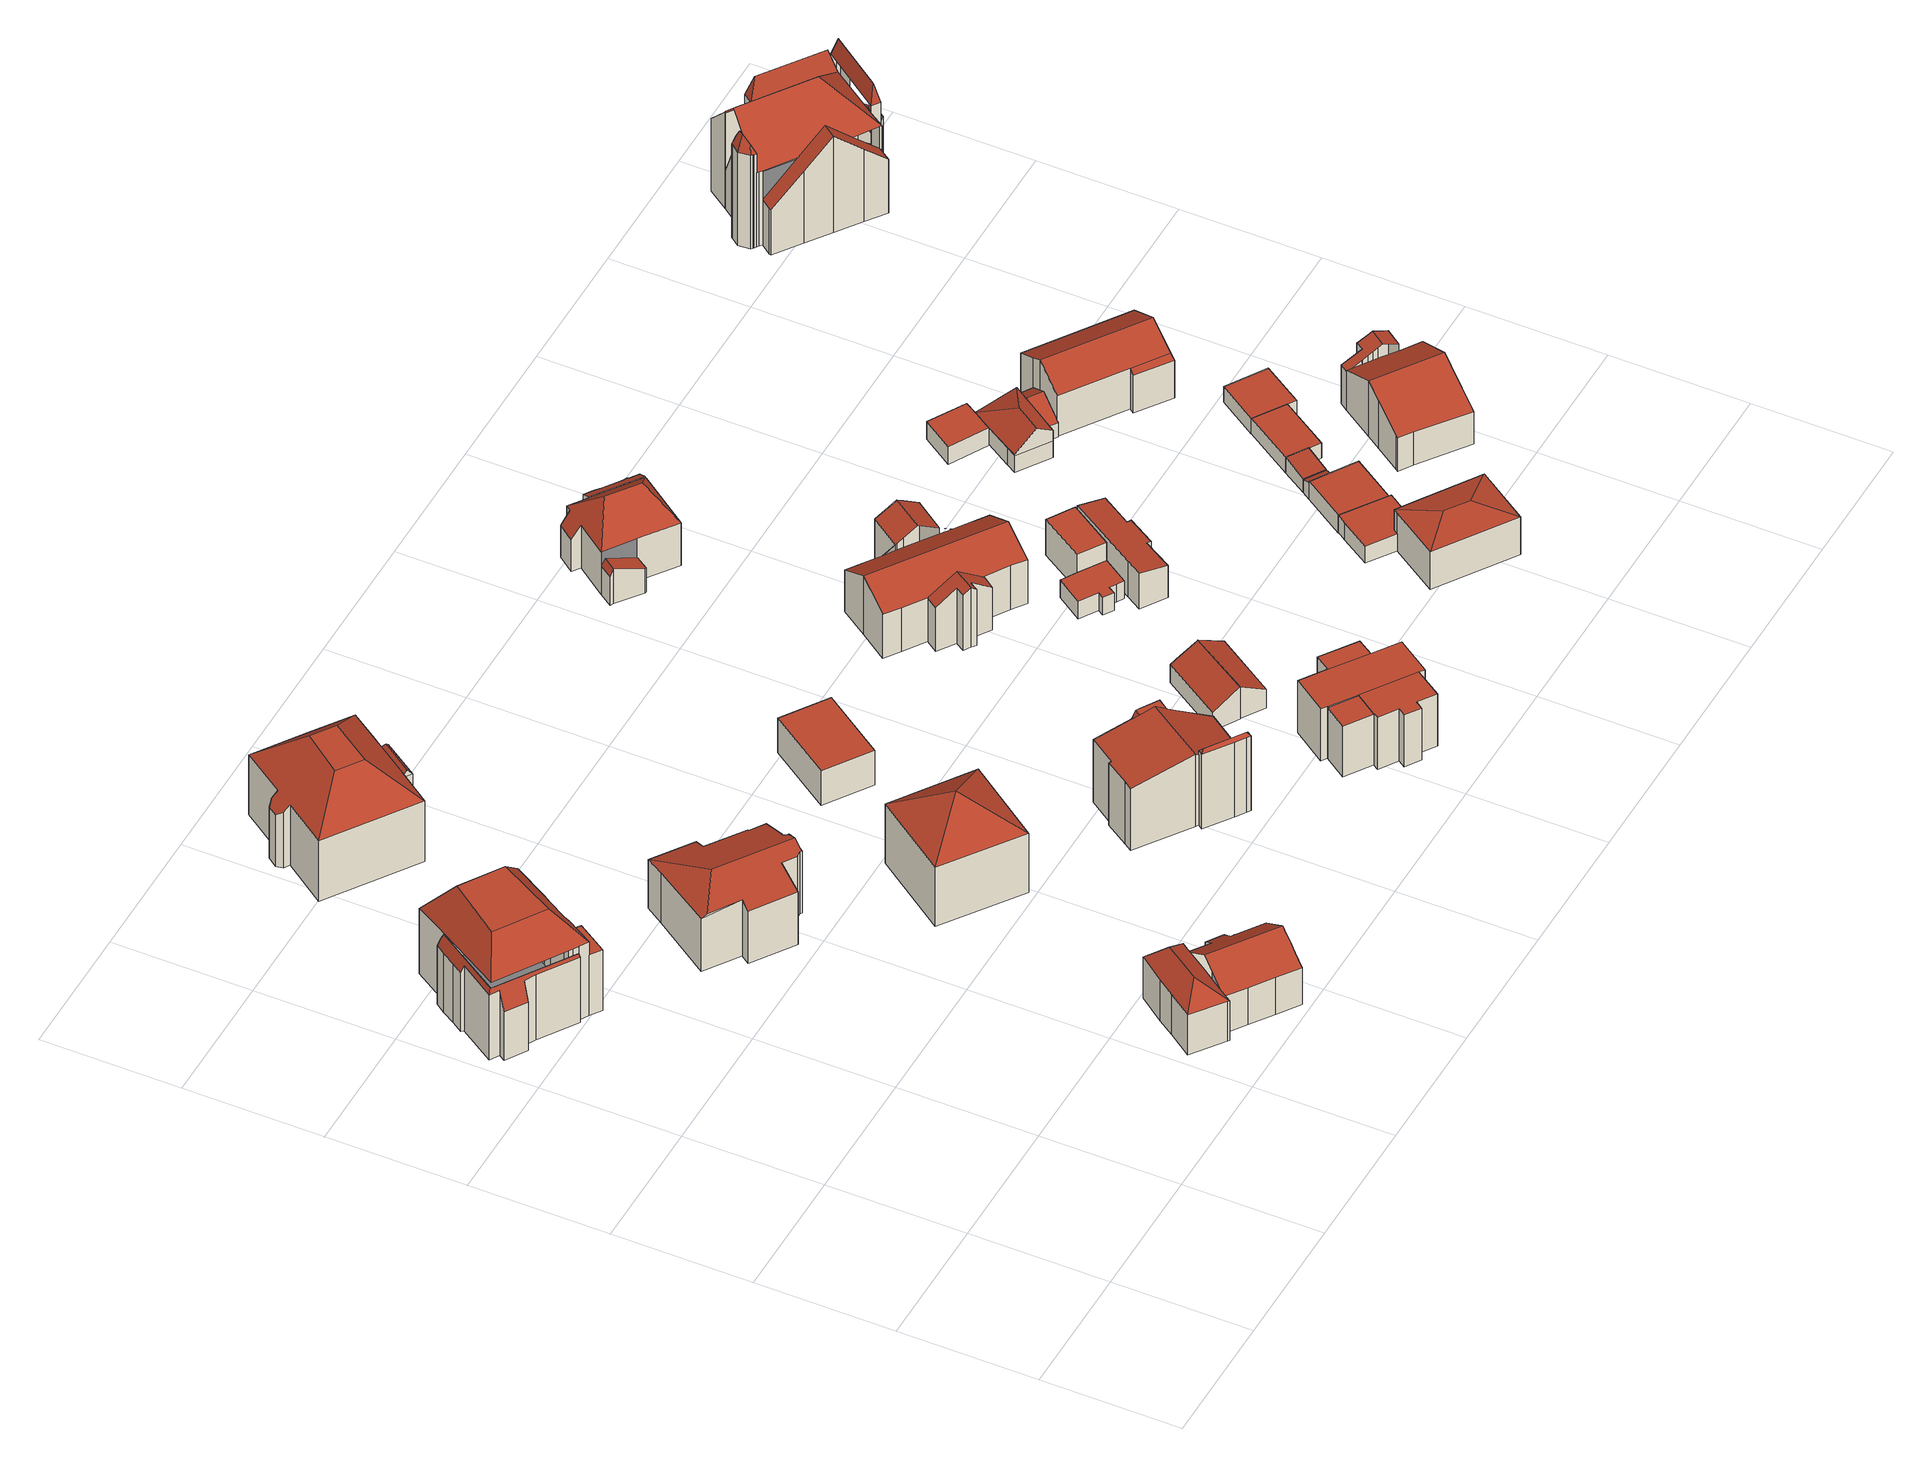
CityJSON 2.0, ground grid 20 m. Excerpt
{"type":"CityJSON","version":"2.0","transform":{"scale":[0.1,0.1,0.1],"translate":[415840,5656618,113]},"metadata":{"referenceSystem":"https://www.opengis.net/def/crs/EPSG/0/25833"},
"CityObjects":{
"building1":{"type":"Building","attributes":{"Gemeindeschluessel":14612000,"Geometrietyp2DReferenz":"3000","function":"31001_9998","roofType":"9999"},"children":["building1-1","building1-2","building1-3","building1-4"]},
"building1-1":{"type":"BuildingPart","attributes":{"Dachtyp_tdc":"tdcPolyFlatRoof","Dachneigung":0,"QualitaetDacherkennung":44,"Geometrietyp2DReferenz":"3000","measuredHeight":10.44,"roofType":"1000"},"parents":["building1"],"geometry":[{"type":"MultiSurface","lod":"2","boundaries":[[[0,1,2,3]],[[4,5,6,7]],[[5,8,9,6]],[[8,0,3,9]],[[8,5,4,1,0]],[[3,2,7,6,9]]],"semantics":{"surfaces":[{"type":"WallSurface"},{"type":"RoofSurface"},{"type":"GroundSurface"}],"values":[0,0,0,0,1,2]}}]},
"building1-2":{"type":"BuildingPart","attributes":{"Dachtyp_tdc":"tdcFreeFormRoof","Dachneigung":70.41,"QualitaetDacherkennung":13,"Geometrietyp2DReferenz":"3000","measuredHeight":11.98,"roofType":"5000"},"parents":["building1"],"geometry":[{"type":"MultiSurface","lod":"2","boundaries":[[[10,11,12,13]],[[11,14,15,12]],[[14,16,17,15]],[[16,18,19,17]],[[18,20,21,19]],[[20,22,23,21]],[[22,24,25,23]],[[24,26,27,25]],[[26,28,29,27]],[[28,30,31,29]],[[30,32,33,31]],[[32,34,35,33]],[[36,37,38,39]],[[37,10,13,38]],[[40,34,41,42,43]],[[34,32,41]],[[32,30,28,26,24,22,20,42,41]],[[20,18,16,14,11,10,37,44,43,42]],[[37,36,44]],[[36,40,43,44]],[[13,12,15,17,19,21,23,25,27,29,31,33,35,45,39,38]]],"semantics":{"surfaces":[{"type":"WallSurface"},{"type":"RoofSurface"},{"type":"GroundSurface"}],"values":[0,0,0,0,0,0,0,0,0,0,0,0,0,0,1,1,1,1,1,1,2]}}]},
"building1-3":{"type":"BuildingPart","attributes":{"Dachtyp_tdc":"tdcCutTentRoof","Dachneigung":51.6,"QualitaetDacherkennung":48,"Geometrietyp2DReferenz":"3000","measuredHeight":16.34,"roofType":"9999"},"parents":["building1"],"geometry":[{"type":"MultiSurface","lod":"2","boundaries":[[[46,47,48,47]],[[49,50,51,52,53]],[[50,54,55,51]],[[54,56,57,55]],[[56,58,7,57]],[[58,4,7]],[[59,60,36,39,2,1]],[[61,62,63,35,34]],[[62,64,65,66,63]],[[46,64,62,67,68]],[[59,58,56,54,50,49,46,68,69]],[[70,60,59,69,71]],[[62,61,70,71,67]],[[71,69,68,67]],[[66,72,48,52,51,55,57,7,2,39,45,35,63]]],"semantics":{"surfaces":[{"type":"WallSurface"},{"type":"RoofSurface"},{"type":"GroundSurface"}],"values":[0,0,0,0,0,0,0,0,0,1,1,1,1,1,2]}}]},
"building1-4":{"type":"BuildingPart","attributes":{"Dachtyp_tdc":"tdcGableRoof","Dachneigung":14.81,"QualitaetDacherkennung":25,"Geometrietyp2DReferenz":"3000","measuredHeight":7.54,"roofType":"3100"},"parents":["building1"],"geometry":[{"type":"MultiSurface","lod":"2","boundaries":[[[73,74,75,76]],[[74,77,78,75]],[[77,79,80,78]],[[79,81,82,80]],[[81,83,84,82]],[[83,85,86,84]],[[85,87,88,86]],[[87,89,90,88]],[[89,91,92,90]],[[91,53,52,92]],[[65,93,94,66]],[[93,73,76,94]],[[95,47,53,91,89,87,85]],[[85,83,81,79,77,74,73,93,65,95]],[[76,75,78,80,82,84,86,88,90,92,52,48,72,66,94]]],"semantics":{"surfaces":[{"type":"WallSurface"},{"type":"RoofSurface"},{"type":"GroundSurface"}],"values":[0,0,0,0,0,0,0,0,0,0,0,0,1,1,2]}}]},
"building2":{"type":"Building","attributes":{"Gemeindeschluessel":14612000,"Geometrietyp2DReferenz":"3000","function":"31001_9998","roofType":"9999"},"children":["building2-1","building2-2"]},
"building2-1":{"type":"BuildingPart","attributes":{"Dachtyp_tdc":"tdcGableRoof","Dachneigung":34.78,"QualitaetDacherkennung":66,"Geometrietyp2DReferenz":"3000","measuredHeight":9.43,"roofType":"3100"},"parents":["building2"],"geometry":[{"type":"MultiSurface","lod":"2","boundaries":[[[96,97,98,99]],[[97,100,101,98]],[[100,102,103,101]],[[102,104,105,103]],[[104,106,105]],[[107,108,109,110]],[[108,111,112,109]],[[111,113,114,112]],[[113,115,116,114]],[[115,117,118,116]],[[117,119,120,118]],[[119,121,122,120]],[[121,123,124,122]],[[123,125,126,124]],[[125,127,128,126]],[[127,129,130,128]],[[129,96,99,130]],[[125,123,121,119,117,115,113,111,108,107,131,132]],[[132,133,106,104,102,100,97,96,129,127,125]],[[99,98,101,103,105,134,110,109,112,114,116,118,120,122,124,126,128,130]]],"semantics":{"surfaces":[{"type":"WallSurface"},{"type":"RoofSurface"},{"type":"GroundSurface"}],"values":[0,0,0,0,0,0,0,0,0,0,0,0,0,0,0,0,0,1,1,2]}}]},
"building2-2":{"type":"BuildingPart","attributes":{"Dachtyp_tdc":"tdcHipRoof","Dachneigung":40.95,"QualitaetDacherkennung":57,"Geometrietyp2DReferenz":"3000","measuredHeight":9.69,"roofType":"3200"},"parents":["building2"],"geometry":[{"type":"MultiSurface","lod":"2","boundaries":[[[135,105,106]],[[135,136,137,105]],[[136,138,139,137]],[[138,140,141,139]],[[140,142,143,141]],[[142,144,145,143]],[[144,146,147,145]],[[146,148,149,147]],[[148,150,110,149]],[[150,107,110]],[[148,146,151]],[[140,138,136,152]],[[146,144,142,140,152,151]],[[136,135,133,153,131,150,148,151,152]],[[105,137,139,141,143,145,147,149,110,134]]],"semantics":{"surfaces":[{"type":"WallSurface"},{"type":"RoofSurface"},{"type":"GroundSurface"}],"values":[0,0,0,0,0,0,0,0,0,0,1,1,1,1,2]}}]},
"building3":{"type":"Building","attributes":{"Dachtyp_tdc":"tdcFreeFormRoof","Gemeindeschluessel":14612000,"Dachneigung":20.42,"QualitaetDacherkennung":32,"Geometrietyp2DReferenz":"3000","measuredHeight":11.31,"function":"31001_9998","roofType":"5000"},"geometry":[{"type":"Solid","lod":"2","boundaries":[[[[154,155,156,157]],[[155,158,159,156]],[[158,160,161,159]],[[160,162,163,161]],[[162,164,165,163]],[[164,166,167,165]],[[166,168,169,167]],[[168,170,171,169]],[[170,172,173,171]],[[172,174,175,173]],[[174,176,177,175]],[[176,178,179,177]],[[178,180,181,179]],[[180,182,183,181]],[[182,184,185,183]],[[184,186,187,185]],[[186,188,189,187]],[[188,190,191,189]],[[190,192,193,191]],[[192,194,195,193]],[[194,154,157,195]],[[196,162,160,158,197]],[[188,186,184,198,196,197,155,154,194,192,190]],[[182,180,178,176,174,172,170,168,166,164,162,196,198]],[[158,155,197]],[[184,182,198]],[[157,156,159,161,163,165,167,169,171,173,175,177,179,181,183,185,187,189,191,193,195]]]],"semantics":{"surfaces":[{"type":"WallSurface"},{"type":"RoofSurface"},{"type":"GroundSurface"}],"values":[[0,0,0,0,0,0,0,0,0,0,0,0,0,0,0,0,0,0,0,0,0,1,1,1,0,0,2]]}}]},
"building4":{"type":"Building","attributes":{"Gemeindeschluessel":14612000,"Geometrietyp2DReferenz":"3000","function":"31001_9998","roofType":"9999"},"children":["building4-1","building4-2"]},
"building4-1":{"type":"BuildingPart","attributes":{"Dachtyp_tdc":"tdcFreeFormRoof","Dachneigung":52.73,"QualitaetDacherkennung":18,"Geometrietyp2DReferenz":"3000","measuredHeight":10.4,"roofType":"5000"},"parents":["building4"],"geometry":[{"type":"MultiSurface","lod":"2","boundaries":[[[199,200,201,202]],[[200,203,204,201]],[[203,205,206,204]],[[207,205,203]],[[208,207,203,200]],[[208,200,199]],[[207,208,199,205]],[[202,201,204,206]]],"semantics":{"surfaces":[{"type":"WallSurface"},{"type":"RoofSurface"},{"type":"GroundSurface"}],"values":[0,0,0,0,1,1,1,2]}}]},
"building4-2":{"type":"BuildingPart","attributes":{"Dachtyp_tdc":"tdcCutTentRoof","Dachneigung":42.66,"QualitaetDacherkennung":51,"Geometrietyp2DReferenz":"3000","measuredHeight":15.41,"roofType":"9999"},"parents":["building4"],"geometry":[{"type":"MultiSurface","lod":"2","boundaries":[[[209,210,211,212]],[[210,213,214,211]],[[213,215,216,214]],[[215,217,218,216]],[[217,219,220,218]],[[219,221,222,220]],[[221,223,224,222]],[[223,225,202,224]],[[225,199,202]],[[226,206,205]],[[226,227,228,206]],[[227,229,230,228]],[[229,231,232,230]],[[231,233,234,232]],[[233,209,212,234]],[[221,219,217,235,236]],[[227,226,225,223,221,236,237]],[[229,227,237,238]],[[217,215,213,210,209,233,231,229,238,235]],[[238,237,236,235]],[[212,211,214,216,218,220,222,224,202,206,228,230,232,234]]],"semantics":{"surfaces":[{"type":"WallSurface"},{"type":"RoofSurface"},{"type":"GroundSurface"}],"values":[0,0,0,0,0,0,0,0,0,0,0,0,0,0,0,1,1,1,1,1,2]}}]},
"building5":{"type":"Building","attributes":{"Dachtyp_tdc":"tdcTentRoof","Gemeindeschluessel":14612000,"Dachneigung":34.3,"QualitaetDacherkennung":49,"Geometrietyp2DReferenz":"3000","measuredHeight":14.74,"function":"31001_9998","roofType":"3500"},"geometry":[{"type":"Solid","lod":"2","boundaries":[[[[239,240,241,242]],[[240,243,244,241]],[[243,245,246,244]],[[245,239,242,246]],[[240,239,247]],[[243,240,247]],[[245,243,247]],[[239,245,247]],[[242,241,244,246]]]],"semantics":{"surfaces":[{"type":"WallSurface"},{"type":"RoofSurface"},{"type":"GroundSurface"}],"values":[[0,0,0,0,1,1,1,1,2]]}}]},
"building6":{"type":"Building","attributes":{"Dachtyp_tdc":"tdcPolyFlatRoof","Gemeindeschluessel":14612000,"Dachneigung":0,"QualitaetDacherkennung":83,"Geometrietyp2DReferenz":"3000","measuredHeight":5.92,"function":"31001_9998","roofType":"1000"},"geometry":[{"type":"Solid","lod":"2","boundaries":[[[[248,249,250,251]],[[249,252,253,250]],[[252,254,255,253]],[[254,248,251,255]],[[254,252,249,248]],[[251,250,253,255]]]],"semantics":{"surfaces":[{"type":"WallSurface"},{"type":"RoofSurface"},{"type":"GroundSurface"}],"values":[[0,0,0,0,1,2]]}}]},
"building7":{"type":"Building","attributes":{"Gemeindeschluessel":14612000,"Geometrietyp2DReferenz":"3000","function":"31001_9998","roofType":"9999"},"children":["building7-1","building7-2","building7-3","building7-4"]},
"building7-1":{"type":"BuildingPart","attributes":{"Dachtyp_tdc":"tdcGableRoof","Dachneigung":33.41,"QualitaetDacherkennung":15,"Geometrietyp2DReferenz":"3000","measuredHeight":12.27,"roofType":"3100"},"parents":["building7"],"geometry":[{"type":"MultiSurface","lod":"2","boundaries":[[[256,257,258,259]],[[257,260,261,258]],[[260,262,263,264,261]],[[265,266,267]],[[265,268,269,266]],[[268,270,271,269]],[[270,272,273,271]],[[272,274,275,273]],[[276,277,278,279]],[[277,280,281,278]],[[280,282,283,281]],[[282,256,259,283]],[[277,276,274,272,270,268,265,284,285,286]],[[286,287,262,260,257,256,282,280,277]],[[259,258,261,264,288,289,266,269,271,273,275,279,278,281,283]]],"semantics":{"surfaces":[{"type":"WallSurface"},{"type":"RoofSurface"},{"type":"GroundSurface"}],"values":[0,0,0,0,0,0,0,0,0,0,0,0,1,1,2]}}]},
"building7-2":{"type":"BuildingPart","attributes":{"Dachtyp_tdc":"tdcCutGableRoof","Dachneigung":0.148,"QualitaetDacherkennung":47,"Geometrietyp2DReferenz":"3000","measuredHeight":11.22,"roofType":"9999"},"parents":["building7"],"geometry":[{"type":"MultiSurface","lod":"2","boundaries":[[[263,290,291,292,264]],[[293,294,295,296,297]],[[294,267,266,295]],[[263,298,299,300,290]],[[294,301,285,284,267]],[[302,300,299,303,304,285,301]],[[293,301,294]],[[290,300,302,301,293]],[[264,292,296,295,266,289,288]]],"semantics":{"surfaces":[{"type":"WallSurface"},{"type":"RoofSurface"},{"type":"GroundSurface"}],"values":[0,0,0,1,1,1,0,0,2]}}]},
"building7-3":{"type":"BuildingPart","attributes":{"Dachtyp_tdc":"tdcPolyFlatRoof","Dachneigung":0,"QualitaetDacherkennung":47,"Geometrietyp2DReferenz":"3000","measuredHeight":5.01,"roofType":"1000"},"parents":["building7"],"geometry":[{"type":"MultiSurface","lod":"2","boundaries":[[[291,305,306,292]],[[305,307,308,306]],[[307,297,296,308]],[[297,307,305,291]],[[292,306,308,296]]],"semantics":{"surfaces":[{"type":"WallSurface"},{"type":"RoofSurface"},{"type":"GroundSurface"}],"values":[0,0,0,1,2]}}]},
"building7-4":{"type":"BuildingPart","attributes":{"Dachtyp_tdc":"tdcFreeFormRoof","Dachneigung":45.8,"QualitaetDacherkennung":22,"Geometrietyp2DReferenz":"3000","measuredHeight":13.2,"roofType":"5000"},"parents":["building7"],"geometry":[{"type":"MultiSurface","lod":"2","boundaries":[[[309,310,311,312]],[[310,313,314,311]],[[313,315,276,279,314]],[[316,317,318,275,274]],[[317,309,312,318]],[[315,313,319]],[[313,310,309,317,320,319]],[[317,316,320]],[[316,315,319,320]],[[312,311,314,279,275,318]]],"semantics":{"surfaces":[{"type":"WallSurface"},{"type":"RoofSurface"},{"type":"GroundSurface"}],"values":[0,0,0,0,0,1,1,1,1,2]}}]},
"building8":{"type":"Building","attributes":{"Gemeindeschluessel":14612000,"Geometrietyp2DReferenz":"3000","function":"31001_9998","roofType":"9999"},"children":["building8-1","building8-2","building8-3","building8-4"]},
"building8-1":{"type":"BuildingPart","attributes":{"Dachtyp_tdc":"tdcPolyFlatRoof","Dachneigung":0,"QualitaetDacherkennung":59,"Geometrietyp2DReferenz":"3000","measuredHeight":8.87,"roofType":"1000"},"parents":["building8"],"geometry":[{"type":"MultiSurface","lod":"2","boundaries":[[[321,322,323,324]],[[322,325,326,323]],[[325,327,328,326]],[[327,329,330,328]],[[329,327,325,322,321]],[[324,323,326,328,330]]],"semantics":{"surfaces":[{"type":"WallSurface"},{"type":"RoofSurface"},{"type":"GroundSurface"}],"values":[0,0,0,0,1,2]}}]},
"building8-2":{"type":"BuildingPart","attributes":{"Dachtyp_tdc":"tdcPolyFlatRoof","Dachneigung":0,"QualitaetDacherkennung":66,"Geometrietyp2DReferenz":"3000","measuredHeight":8.75,"roofType":"1000"},"parents":["building8"],"geometry":[{"type":"MultiSurface","lod":"2","boundaries":[[[331,332,333,334]],[[332,335,336,333]],[[337,335,332,331]],[[334,333,336,338]]],"semantics":{"surfaces":[{"type":"WallSurface"},{"type":"RoofSurface"},{"type":"GroundSurface"}],"values":[0,0,1,2]}}]},
"building8-3":{"type":"BuildingPart","attributes":{"Dachtyp_tdc":"tdcPolyFlatRoof","Dachneigung":0,"QualitaetDacherkennung":73,"Geometrietyp2DReferenz":"3000","measuredHeight":8.93,"roofType":"1000"},"parents":["building8"],"geometry":[{"type":"MultiSurface","lod":"2","boundaries":[[[339,340,341,342]],[[340,343,344,341]],[[343,345,346,344]],[[345,347,348,346]],[[347,349,350,348]],[[349,351,352,350]],[[351,353,331,334,352]],[[351,349,347,345,343,340,339,354,353]],[[334,338,342,341,344,346,348,350,352]]],"semantics":{"surfaces":[{"type":"WallSurface"},{"type":"RoofSurface"},{"type":"GroundSurface"}],"values":[0,0,0,0,0,0,0,1,2]}}]},
"building8-4":{"type":"BuildingPart","attributes":{"Dachtyp_tdc":"tdcPolyFlatRoof","Dachneigung":0,"QualitaetDacherkennung":76,"Geometrietyp2DReferenz":"3000","measuredHeight":8.92,"roofType":"1000"},"parents":["building8"],"geometry":[{"type":"MultiSurface","lod":"2","boundaries":[[[355,356,357,336,335]],[[356,358,359,357]],[[358,360,361,359]],[[360,362,323,361]],[[362,363,321,324,323]],[[363,362,360,358,356,355,354,339,364,365,366]],[[330,367,368,342,338,336,357,359,361,323,324]],[[366,330,329]],[[366,365,367,330]],[[365,364,368,367]],[[364,339,342,368]]],"semantics":{"surfaces":[{"type":"WallSurface"},{"type":"RoofSurface"},{"type":"GroundSurface"}],"values":[0,0,0,0,0,1,2,0,0,0,0]}}]},
"building9":{"type":"Building","attributes":{"Dachtyp_tdc":"tdcPolyFlatRoof","Gemeindeschluessel":14612000,"Dachneigung":29.8,"QualitaetDacherkennung":79,"Geometrietyp2DReferenz":"3000","measuredHeight":5.52,"function":"31001_9998","roofType":"2100"},"geometry":[{"type":"Solid","lod":"2","boundaries":[[[[369,370,371,372]],[[370,373,374,371]],[[373,375,376,374]],[[375,377,378,376]],[[377,369,372,378]],[[377,375,373,370,369]],[[372,371,374,376,378]]]],"semantics":{"surfaces":[{"type":"WallSurface"},{"type":"RoofSurface"},{"type":"GroundSurface"}],"values":[[0,0,0,0,0,1,2]]}}]},
"building10":{"type":"Building","attributes":{"Dachtyp_tdc":"tdcPolyFlatRoof","Gemeindeschluessel":14612000,"Dachneigung":29.45,"QualitaetDacherkennung":82,"Geometrietyp2DReferenz":"3000","measuredHeight":5.44,"function":"31001_9998","roofType":"2100"},"geometry":[{"type":"Solid","lod":"2","boundaries":[[[[379,369,380,381]],[[369,382,383,380]],[[382,384,385,383]],[[384,379,381,385]],[[384,382,369,379]],[[381,380,383,385]]]],"semantics":{"surfaces":[{"type":"WallSurface"},{"type":"RoofSurface"},{"type":"GroundSurface"}],"values":[[0,0,0,0,1,2]]}}]},
"building11":{"type":"Building","attributes":{"Gemeindeschluessel":14612000,"Geometrietyp2DReferenz":"3000","function":"31001_9998","roofType":"9999"},"children":["building11-1","building11-2","building11-3"]},
"building11-1":{"type":"BuildingPart","attributes":{"Dachtyp_tdc":"tdcGableRoof","Dachneigung":29.43,"QualitaetDacherkennung":66,"Geometrietyp2DReferenz":"3000","measuredHeight":9.86,"roofType":"3100"},"parents":["building11"],"geometry":[{"type":"MultiSurface","lod":"2","boundaries":[[[386,387,388,389]],[[387,390,391,388]],[[390,392,393,391]],[[392,394,395,393]],[[394,396,397,395]],[[396,398,399,397]],[[392,390,387,386,400,401,386,402]],[[402,398,403,404,398,396,394,392]],[[399,405,399,406,389,407,389,388,391,393,395,397]]],"semantics":{"surfaces":[{"type":"WallSurface"},{"type":"RoofSurface"},{"type":"GroundSurface"}],"values":[0,0,0,0,0,0,1,1,2]}}]},
"building11-2":{"type":"BuildingPart","attributes":{"Dachtyp_tdc":"tdcGableRoof","Dachneigung":30.91,"QualitaetDacherkennung":47,"Geometrietyp2DReferenz":"3000","measuredHeight":10.01,"roofType":"3100"},"parents":["building11"],"geometry":[{"type":"MultiSurface","lod":"2","boundaries":[[[408,409,410]],[[411,412,413,414]],[[412,415,416,413]],[[415,417,418,416]],[[417,419,420,418]],[[419,421,400,407,420]],[[422,405,404]],[[422,423,424,405]],[[423,425,426,424]],[[425,427,428,426]],[[427,429,430,428]],[[429,408,410,430]],[[425,423,422,403,431,432,433,401,421,419,417]],[[417,415,412,411,434,435,408,429,427,425]],[[410,436,414,413,416,418,420,407,389,406,399,405,424,426,428,430]]],"semantics":{"surfaces":[{"type":"WallSurface"},{"type":"RoofSurface"},{"type":"GroundSurface"}],"values":[0,0,0,0,0,0,0,0,0,0,0,0,1,1,2]}}]},
"building11-3":{"type":"BuildingPart","attributes":{"Dachtyp_tdc":"tdcGableRoof","Dachneigung":31.73,"QualitaetDacherkennung":56,"Geometrietyp2DReferenz":"3000","measuredHeight":10.08,"roofType":"3100"},"parents":["building11"],"geometry":[{"type":"MultiSurface","lod":"2","boundaries":[[[437,438,439,440]],[[438,441,442,439]],[[441,443,444,442]],[[443,445,446,444]],[[445,447,448,446]],[[447,449,450,448]],[[449,411,414,450]],[[409,437,440,410]],[[451,411,449,447,445,443]],[[443,441,438,437,409,435,451]],[[440,439,442,444,446,448,450,414,436,410]]],"semantics":{"surfaces":[{"type":"WallSurface"},{"type":"RoofSurface"},{"type":"GroundSurface"}],"values":[0,0,0,0,0,0,0,0,1,1,2]}}]},
"building12":{"type":"Building","attributes":{"Gemeindeschluessel":14612000,"Geometrietyp2DReferenz":"3000","function":"31001_9998","roofType":"9999"},"children":["building12-1","building12-2","building12-3"]},
"building12-1":{"type":"BuildingPart","attributes":{"Dachtyp_tdc":"tdcHipRoof","Dachneigung":40.29,"QualitaetDacherkennung":76,"Geometrietyp2DReferenz":"3000","measuredHeight":11.46,"roofType":"3200"},"parents":["building12"],"geometry":[{"type":"MultiSurface","lod":"2","boundaries":[[[452,453,454,455]],[[453,456,457,454]],[[456,458,459,457]],[[458,460,461,459]],[[460,462,463,461]],[[460,458,456,453,452,464,465]],[[466,467,468,469]],[[464,470,466,469,465]],[[468,462,460,465,469]],[[471,472,473,474,475,476,455,454,457,459,461,463]],[[468,467,472,471]],[[467,466,473,472]],[[466,470,477,474,473]],[[464,476,478]],[[464,452,455,476]]],"semantics":{"surfaces":[{"type":"WallSurface"},{"type":"RoofSurface"},{"type":"GroundSurface"}],"values":[0,0,0,0,0,1,1,1,1,2,0,0,0,0,0]}}]},
"building12-2":{"type":"BuildingPart","attributes":{"Dachtyp_tdc":"tdcPolyFlatRoof","Dachneigung":25.32,"QualitaetDacherkennung":36,"Geometrietyp2DReferenz":"3000","measuredHeight":7.49,"roofType":"2100"},"parents":["building12"],"geometry":[{"type":"MultiSurface","lod":"2","boundaries":[[[479,480,481,463,462]],[[480,482,483,481]],[[482,484,485,483]],[[484,486,487,485]],[[486,488,489,487]],[[488,490,491,489]],[[490,492,493,491]],[[492,494,495,493]],[[494,496,497,495]],[[496,498,499,497]],[[498,500,468,471,499]],[[498,496,494,492,490,488,486,484,482,480,479,500]],[[471,463,481,483,485,487,489,491,493,495,497,499]]],"semantics":{"surfaces":[{"type":"WallSurface"},{"type":"RoofSurface"},{"type":"GroundSurface"}],"values":[0,0,0,0,0,0,0,0,0,0,0,1,2]}}]},
"building12-3":{"type":"BuildingPart","attributes":{"Dachtyp_tdc":"tdcGableRoof","Dachneigung":21.49,"QualitaetDacherkennung":13,"Geometrietyp2DReferenz":"3000","measuredHeight":5.89,"roofType":"3100"},"parents":["building12"],"geometry":[{"type":"MultiSurface","lod":"2","boundaries":[[[477,501,502,474]],[[501,503,504,502]],[[503,505,506,504]],[[505,507,508,506]],[[507,478,476,508]],[[505,503,501,477,509]],[[509,478,507,505]],[[475,474,502,504,506,508,476]]],"semantics":{"surfaces":[{"type":"WallSurface"},{"type":"RoofSurface"},{"type":"GroundSurface"}],"values":[0,0,0,0,0,1,1,2]}}]},
"building13":{"type":"Building","attributes":{"Dachtyp_tdc":"tdcPolyFlatRoof","Gemeindeschluessel":14612000,"Dachneigung":0,"QualitaetDacherkennung":0,"Geometrietyp2DReferenz":"3000","BezugspunktDach":"2000","measuredHeight":3,"function":"31001_9998"},"geometry":[{"type":"MultiSurface","lod":"2","boundaries":[[[510,511,512,513,514,515,516,517,518,519]],[[519,518,520,521]],[[518,517,522,520]],[[517,516,523,522]],[[516,515,524,523]],[[515,514,525,524]],[[514,513,526,525]],[[513,512,527,526]],[[512,511,528,527]],[[511,510,529,528]],[[510,519,521,529]],[[521,520,522,523,524,525,526,527,528,529]]],"semantics":{"surfaces":[{"type":"RoofSurface"},{"type":"WallSurface"},{"type":"GroundSurface"}],"values":[0,1,1,1,1,1,1,1,1,1,1,2]}}]},
"building14":{"type":"Building","attributes":{"Dachtyp_tdc":"tdcPolyFlatRoof","Gemeindeschluessel":14612000,"Dachneigung":0,"QualitaetDacherkennung":50,"Geometrietyp2DReferenz":"3000","measuredHeight":6.09,"function":"31001_9998","roofType":"1000"},"geometry":[{"type":"Solid","lod":"2","boundaries":[[[[530,531,532,524]],[[531,533,534,532]],[[533,535,525,534]],[[535,530,524,525]],[[535,533,531,530]],[[524,532,534,525]]]],"semantics":{"surfaces":[{"type":"WallSurface"},{"type":"RoofSurface"},{"type":"GroundSurface"}],"values":[[0,0,0,0,1,2]]}}]},
"building15":{"type":"Building","attributes":{"Dachtyp_tdc":"tdcPolyFlatRoof","Gemeindeschluessel":14612000,"Dachneigung":8.2,"QualitaetDacherkennung":50,"Geometrietyp2DReferenz":"3000","measuredHeight":6.05,"function":"31001_9998","roofType":"2100"},"geometry":[{"type":"Solid","lod":"2","boundaries":[[[[536,537,538,539]],[[537,540,541,538]],[[540,542,543,541]],[[542,544,545,543]],[[544,546,547,545]],[[546,548,549,547]],[[548,550,551,549]],[[550,552,553,551]],[[552,536,539,553]],[[552,550,548,546,544,542,540,537,536]],[[539,538,541,543,545,547,549,551,553]]]],"semantics":{"surfaces":[{"type":"WallSurface"},{"type":"RoofSurface"},{"type":"GroundSurface"}],"values":[[0,0,0,0,0,0,0,0,0,1,2]]}}]},
"building16":{"type":"Building","attributes":{"Dachtyp_tdc":"tdcHipRoof","Gemeindeschluessel":14612000,"Dachneigung":15.16,"QualitaetDacherkennung":82,"Geometrietyp2DReferenz":"3000","measuredHeight":7.65,"function":"31001_9998","roofType":"3200"},"geometry":[{"type":"Solid","lod":"2","boundaries":[[[[554,555,556,557]],[[555,558,559,556]],[[558,560,561,559]],[[560,562,563,561]],[[562,564,565,563]],[[564,554,557,565]],[[558,555,566]],[[564,562,560,567]],[[555,554,564,567,566]],[[560,558,566,567]],[[557,556,559,561,563,565]]]],"semantics":{"surfaces":[{"type":"WallSurface"},{"type":"RoofSurface"},{"type":"GroundSurface"}],"values":[[0,0,0,0,0,0,1,1,1,1,2]]}}]},
"building17":{"type":"Building","attributes":{"Dachtyp_tdc":"tdcPolyFlatRoof","Gemeindeschluessel":14612000,"Dachneigung":0,"QualitaetDacherkennung":74,"Geometrietyp2DReferenz":"3000","measuredHeight":2.89,"function":"31001_9998","roofType":"1000"},"geometry":[{"type":"Solid","lod":"2","boundaries":[[[[568,569,570,571]],[[569,572,573,570]],[[572,574,575,573]],[[574,576,577,575]],[[576,578,557,577]],[[578,579,565,557]],[[579,580,563,565]],[[580,568,571,563]],[[580,579,578,576,574,572,569,568]],[[571,570,573,575,577,557,565,563]]]],"semantics":{"surfaces":[{"type":"WallSurface"},{"type":"RoofSurface"},{"type":"GroundSurface"}],"values":[[0,0,0,0,0,0,0,0,1,2]]}}]},
"building18":{"type":"Building","attributes":{"Dachtyp_tdc":"tdcPolyFlatRoof","Gemeindeschluessel":14612000,"Dachneigung":0,"QualitaetDacherkennung":81,"Geometrietyp2DReferenz":"3000","measuredHeight":3.08,"function":"31001_9998","roofType":"1000"},"geometry":[{"type":"Solid","lod":"2","boundaries":[[[[572,581,582,583]],[[581,584,585,582]],[[584,586,587,585]],[[586,574,588,587]],[[574,572,583,588]],[[574,586,584,581,572]],[[583,582,585,587,588]]]],"semantics":{"surfaces":[{"type":"WallSurface"},{"type":"RoofSurface"},{"type":"GroundSurface"}],"values":[[0,0,0,0,0,1,2]]}}]},
"building19":{"type":"Building","attributes":{"Dachtyp_tdc":"tdcPolyFlatRoof","Gemeindeschluessel":14612000,"Dachneigung":19.79,"QualitaetDacherkennung":53,"Geometrietyp2DReferenz":"3000","measuredHeight":2.73,"function":"31001_9998","roofType":"2100"},"geometry":[{"type":"Solid","lod":"2","boundaries":[[[[589,590,591,582]],[[590,592,593,591]],[[592,594,585,593]],[[594,589,582,585]],[[594,592,590,589]],[[582,591,593,585]]]],"semantics":{"surfaces":[{"type":"WallSurface"},{"type":"RoofSurface"},{"type":"GroundSurface"}],"values":[[0,0,0,0,1,2]]}}]},
"building20":{"type":"Building","attributes":{"Dachtyp_tdc":"tdcPolyFlatRoof","Gemeindeschluessel":14612000,"Dachneigung":0,"QualitaetDacherkennung":66,"Geometrietyp2DReferenz":"3000","measuredHeight":2.94,"function":"31001_9998","roofType":"1000"},"geometry":[{"type":"Solid","lod":"2","boundaries":[[[[595,596,597,598]],[[596,599,600,597]],[[599,601,602,600]],[[601,603,604,602]],[[601,599,596,595,603]],[[604,598,597,600,602]],[[603,595,598,604]]]],"semantics":{"surfaces":[{"type":"WallSurface"},{"type":"RoofSurface"},{"type":"GroundSurface"}],"values":[[0,0,0,0,1,2,0]]}}]},
"building21":{"type":"Building","attributes":{"Dachtyp_tdc":"tdcPolyFlatRoof","Gemeindeschluessel":14612000,"Dachneigung":3.84,"QualitaetDacherkennung":68,"Geometrietyp2DReferenz":"3000","measuredHeight":2.67,"function":"31001_9998","roofType":"2100"},"geometry":[{"type":"Solid","lod":"2","boundaries":[[[[605,606,607,591]],[[606,608,609,607]],[[608,610,593,609]],[[610,605,591,593]],[[610,608,606,605]],[[591,607,609,593]]]],"semantics":{"surfaces":[{"type":"WallSurface"},{"type":"RoofSurface"},{"type":"GroundSurface"}],"values":[[0,0,0,0,1,2]]}}]},
"building22":{"type":"Building","attributes":{"Dachtyp_tdc":"tdcHipAndGableRoof","Gemeindeschluessel":14612000,"Dachneigung":43.93,"QualitaetDacherkennung":10,"Geometrietyp2DReferenz":"3000","measuredHeight":6.15,"function":"31001_9998","roofType":"5000"},"geometry":[{"type":"Solid","lod":"2","boundaries":[[[[611,601,612,613]],[[601,599,614,612]],[[599,615,616,614]],[[615,617,618,616]],[[617,619,620,618]],[[619,621,622,620]],[[621,623,624,622]],[[623,611,613,624]],[[625,599,626]],[[627,628,629,630,626,599]],[[630,631,632,633,625,626]],[[619,632,631,621]],[[617,633,632,619]],[[621,631,630,629,623]],[[623,629,628,611]],[[611,628,627,601]],[[601,627,599]],[[599,625,615]],[[615,625,633,617]],[[613,612,614,616,618,620,622,624]]]],"semantics":{"surfaces":[{"type":"WallSurface"},{"type":"RoofSurface"},{"type":"GroundSurface"}],"values":[[0,0,0,0,0,0,0,0,1,1,1,0,0,0,0,0,0,0,0,2]]}}]},
"building23":{"type":"Building","attributes":{"Dachtyp_tdc":"tdcFreeFormRoof","Gemeindeschluessel":14612000,"Dachneigung":30.13,"QualitaetDacherkennung":57,"Geometrietyp2DReferenz":"3000","measuredHeight":4.65,"function":"31001_9998","roofType":"5000"},"geometry":[{"type":"Solid","lod":"2","boundaries":[[[[634,635,636]],[[618,616,637,638,639]],[[640,641,638,637]],[[641,642,639,638]],[[642,635,618,639]],[[643,640,634,636]],[[641,643,636,635,642]],[[641,640,643]],[[635,634,616,618]],[[634,640,637,616]]]],"semantics":{"surfaces":[{"type":"WallSurface"},{"type":"GroundSurface"},{"type":"RoofSurface"}],"values":[[0,1,0,0,0,2,2,0,0,0]]}}]},
"building24":{"type":"Building","attributes":{"Dachtyp_tdc":"tdcPolyFlatRoof","Gemeindeschluessel":14612000,"Dachneigung":0,"QualitaetDacherkennung":81,"Geometrietyp2DReferenz":"3000","measuredHeight":2.59,"function":"31001_9998","roofType":"1000"},"geometry":[{"type":"Solid","lod":"2","boundaries":[[[[644,645,607,609]],[[645,646,647,607]],[[646,648,649,647]],[[648,650,651,649]],[[650,644,609,651]],[[650,648,646,645,644]],[[609,607,647,649,651]]]],"semantics":{"surfaces":[{"type":"WallSurface"},{"type":"RoofSurface"},{"type":"GroundSurface"}],"values":[[0,0,0,0,0,1,2]]}}]},
"building25":{"type":"Building","attributes":{"Gemeindeschluessel":14612000,"Geometrietyp2DReferenz":"3000","function":"31001_9998","roofType":"9999"},"children":["building25-1","building25-2"]},
"building25-1":{"type":"BuildingPart","attributes":{"Dachtyp_tdc":"tdcGableRoof","Dachneigung":29.52,"QualitaetDacherkennung":81,"Geometrietyp2DReferenz":"3000","measuredHeight":9.41,"roofType":"3100"},"parents":["building25"],"geometry":[{"type":"MultiSurface","lod":"2","boundaries":[[[652,653,654,655]],[[653,656,657,654]],[[656,658,659,657]],[[658,660,661,659]],[[660,662,663,661]],[[662,664,665,663]],[[666,652,655,667]],[[662,660,658,656,653]],[[653,652,666,664,662]],[[655,654,657,659,661,663,665,667]]],"semantics":{"surfaces":[{"type":"WallSurface"},{"type":"RoofSurface"},{"type":"GroundSurface"}],"values":[0,0,0,0,0,0,0,1,1,2]}}]},
"building25-2":{"type":"BuildingPart","attributes":{"Dachtyp_tdc":"tdcPolyFlatRoof","Dachneigung":29.71,"QualitaetDacherkennung":48,"Geometrietyp2DReferenz":"3000","measuredHeight":6.92,"roofType":"2100"},"parents":["building25"],"geometry":[{"type":"MultiSurface","lod":"2","boundaries":[[[668,666,667,669]],[[670,671,665,664]],[[670,668,669,671]],[[670,664,666,668]],[[669,667,665,671]]],"semantics":{"surfaces":[{"type":"WallSurface"},{"type":"RoofSurface"},{"type":"GroundSurface"}],"values":[0,0,0,1,2]}}]},
"building26":{"type":"Building","attributes":{"Dachtyp_tdc":"tdcPolyFlatRoof","Gemeindeschluessel":14612000,"Dachneigung":0,"QualitaetDacherkennung":83,"Geometrietyp2DReferenz":"3000","measuredHeight":2.56,"function":"31001_9998","roofType":"1000"},"geometry":[{"type":"Solid","lod":"2","boundaries":[[[[672,673,674,675]],[[673,676,677,674]],[[676,678,679,677]],[[678,680,681,679]],[[680,672,675,681]],[[680,678,676,673,672]],[[675,674,677,679,681]]]],"semantics":{"surfaces":[{"type":"WallSurface"},{"type":"RoofSurface"},{"type":"GroundSurface"}],"values":[[0,0,0,0,0,1,2]]}}]},
"building27":{"type":"Building","attributes":{"Gemeindeschluessel":14612000,"Geometrietyp2DReferenz":"3000","function":"31001_9998","roofType":"9999"},"children":["building27-1","building27-2"]},
"building27-1":{"type":"BuildingPart","attributes":{"Dachtyp_tdc":"tdcGableRoof","Dachneigung":27.48,"QualitaetDacherkennung":52,"Geometrietyp2DReferenz":"3000","measuredHeight":9.47,"roofType":"3100"},"parents":["building27"],"geometry":[{"type":"MultiSurface","lod":"2","boundaries":[[[682,683,684,685]],[[683,686,687,684]],[[686,688,689,687]],[[688,690,691,689]],[[690,692,693,691]],[[692,694,695,693]],[[694,696,697,695]],[[696,698,699,697]],[[698,700,701,699]],[[700,702,703,704,701]],[[700,698,696,694,692,690,688,686]],[[686,683,682,705,706,702,700]],[[684,687,689,691,693,695,697,699,701,704,707,685]]],"semantics":{"surfaces":[{"type":"WallSurface"},{"type":"RoofSurface"},{"type":"GroundSurface"}],"values":[0,0,0,0,0,0,0,0,0,0,1,1,2]}}]},
"building27-2":{"type":"BuildingPart","attributes":{"Dachtyp_tdc":"tdcGableRoof","Dachneigung":25.18,"QualitaetDacherkennung":53,"Geometrietyp2DReferenz":"3000","measuredHeight":9,"roofType":"3100"},"parents":["building27"],"geometry":[{"type":"MultiSurface","lod":"2","boundaries":[[[708,709,710,711]],[[709,712,713,710]],[[712,714,715,713]],[[714,716,717,715]],[[716,718,719,717]],[[718,720,685,719]],[[720,682,685]],[[703,721,722,704]],[[721,708,711,722]],[[723,720,718,716,714]],[[714,712,709,708,721,703,706,723]],[[711,710,713,715,717,719,685,707,704,722]]],"semantics":{"surfaces":[{"type":"WallSurface"},{"type":"RoofSurface"},{"type":"GroundSurface"}],"values":[0,0,0,0,0,0,0,0,0,1,1,2]}}]},
"building28":{"type":"Building","attributes":{"name":"Standesamt","Gemeindeschluessel":14612000,"Geometrietyp2DReferenz":"3000","function":"31001_3010","roofType":"9999"},"children":["building28-1","building28-2","building28-3","building28-4","building28-5","building28-6","building28-7"]},
"building28-1":{"type":"BuildingPart","attributes":{"Dachtyp_tdc":"tdcHipAndGableRoof","Dachneigung":48.73,"QualitaetDacherkennung":42,"Geometrietyp2DReferenz":"3000","measuredHeight":19.02,"roofType":"5000"},"parents":["building28"],"geometry":[{"type":"MultiSurface","lod":"2","boundaries":[[[724,725,726,727,728]],[[725,729,730,726]],[[731,732,733,734,735]],[[732,736,737,733]],[[736,738,739,737]],[[740,741,742,743]],[[741,744,745,742]],[[744,746,745]],[[741,740,747,748]],[[747,749,738,736,732,731,750,748]],[[750,751,729,725,724,752,753,754,744,741,748]],[[727,726,730,755,756,734,733,737,739,757,743,742,745,758]]],"semantics":{"surfaces":[{"type":"WallSurface"},{"type":"RoofSurface"},{"type":"GroundSurface"}],"values":[0,0,0,0,0,0,0,0,1,1,1,2]}}]},
"building28-2":{"type":"BuildingPart","attributes":{"Dachtyp_tdc":"tdcFreeFormRoof","Dachneigung":74.72,"QualitaetDacherkennung":12,"Geometrietyp2DReferenz":"3000","measuredHeight":15.91,"roofType":"5000"},"parents":["building28"],"geometry":[{"type":"MultiSurface","lod":"2","boundaries":[[[759,760,761,739,738]],[[762,759,738]],[[763,762,738,749,747]],[[763,747,764]],[[762,763,764,759]],[[765,757,739,761,766]]],"semantics":{"surfaces":[{"type":"WallSurface"},{"type":"RoofSurface"},{"type":"GroundSurface"}],"values":[0,1,1,1,1,2]}}]},
"building28-3":{"type":"BuildingPart","attributes":{"Dachtyp_tdc":"tdcFreeFormRoof","Dachneigung":33.41,"QualitaetDacherkennung":36,"Geometrietyp2DReferenz":"3000","measuredHeight":7.53,"roofType":"5000"},"parents":["building28"],"geometry":[{"type":"MultiSurface","lod":"2","boundaries":[[[767,768,769,770]],[[768,771,772,769]],[[771,773,774,772]],[[773,775,776,774]],[[777,767,770,778]],[[775,773,779]],[[780,779,773,771]],[[781,780,771,768]],[[782,781,768,767]],[[767,777,782]],[[777,775,779,780,781,782]],[[770,769,772,774,776,778]]],"semantics":{"surfaces":[{"type":"WallSurface"},{"type":"RoofSurface"},{"type":"GroundSurface"}],"values":[0,0,0,0,0,1,1,1,1,1,1,2]}}]},
"building28-4":{"type":"BuildingPart","attributes":{"Dachtyp_tdc":"tdcFreeFormRoof","Dachneigung":76.9,"QualitaetDacherkennung":14,"Geometrietyp2DReferenz":"3000","measuredHeight":16.93,"roofType":"5000"},"parents":["building28"],"geometry":[{"type":"MultiSurface","lod":"2","boundaries":[[[783,784,785,786]],[[784,787,778,785]],[[787,777,778]],[[788,776,775]],[[788,789,790,776]],[[789,791,740,743,790]],[[792,783,786,765,764]],[[793,791,789]],[[789,788,787,784,794,793]],[[794,784,783,792]],[[793,794,792,791]],[[786,785,778,776,790,743,757,765]]],"semantics":{"surfaces":[{"type":"WallSurface"},{"type":"RoofSurface"},{"type":"GroundSurface"}],"values":[0,0,0,0,0,0,0,1,1,1,1,2]}}]},
"building28-5":{"type":"BuildingPart","attributes":{"Dachtyp_tdc":"tdcPolyFlatRoof","Dachneigung":0,"QualitaetDacherkennung":17,"Geometrietyp2DReferenz":"3000","measuredHeight":2.53,"roofType":"1000"},"parents":["building28"],"geometry":[{"type":"MultiSurface","lod":"2","boundaries":[[[795,796,797,798]],[[796,799,800,797]],[[799,801,802,800]],[[801,803,804,802]],[[803,805,766,804]],[[760,795,798,761]],[[760,805,803,801,799,796,795]],[[798,797,800,802,804,766,761]]],"semantics":{"surfaces":[{"type":"WallSurface"},{"type":"RoofSurface"},{"type":"GroundSurface"}],"values":[0,0,0,0,0,0,1,2]}}]},
"building28-6":{"type":"BuildingPart","attributes":{"Dachtyp_tdc":"tdcGableRoof","Dachneigung":44.73,"QualitaetDacherkennung":24,"Geometrietyp2DReferenz":"3000","measuredHeight":16.48,"roofType":"3100"},"parents":["building28"],"geometry":[{"type":"MultiSurface","lod":"2","boundaries":[[[806,728,727,807]],[[746,808,809,745]],[[808,810,811,809]],[[810,812,813,811]],[[812,814,815,813]],[[814,816,817,815]],[[816,806,807,817]],[[812,810,808,746,754,818]],[[818,752,728,806,816,814,812]],[[807,727,758,745,809,811,813,815,817]]],"semantics":{"surfaces":[{"type":"WallSurface"},{"type":"RoofSurface"},{"type":"GroundSurface"}],"values":[0,0,0,0,0,0,0,1,1,2]}}]},
"building28-7":{"type":"BuildingPart","attributes":{"Dachtyp_tdc":"tdcFreeFormRoof","Dachneigung":67.65,"QualitaetDacherkennung":25,"Geometrietyp2DReferenz":"3000","measuredHeight":18.27,"roofType":"5000"},"parents":["building28"],"geometry":[{"type":"MultiSurface","lod":"2","boundaries":[[[819,820,821,822]],[[820,823,824,821]],[[823,825,826,824]],[[825,827,828,826]],[[827,829,830,828]],[[829,831,832,830]],[[831,833,733,832]],[[833,735,734,733]],[[834,835,836,730,729]],[[835,819,822,836]],[[831,829,837]],[[838,839,735,833,831]],[[829,827,840,837]],[[827,825,823,841,840]],[[823,820,842,841]],[[820,819,835,834,842]],[[834,751,838,831,837,840,841,842]],[[822,821,824,826,828,830,832,733,734,756,755,730,836]]],"semantics":{"surfaces":[{"type":"WallSurface"},{"type":"RoofSurface"},{"type":"GroundSurface"}],"values":[0,0,0,0,0,0,0,0,0,0,1,1,1,1,1,1,1,2]}}]}
},
"vertices":[
[153,786,121],[137,797,121],[137,797,17],[153,786,17],[165,840,121],[171,837,121],[171,837,17],[165,840,17],[181,830,121],[181,830,17],
[67,837,129],[52,846,127],[52,846,17],[67,837,17],[46,837,99],[46,837,17],[16,856,100],[16,856,17],[22,865,128],[22,865,17],[8,873,128],[8,873,17],[42,925,128],[42,925,17],[39,928,118],[39,928,17],[50,944,117],[50,944,17],[61,963,117],[61,963,17],[71,977,118],[71,977,17],[74,974,128],[74,974,17],[79,971,128],[79,971,17],[124,805,128],[121,802,128],[121,802,17],[124,805,17],[16,874,128],[75,970,136],[13,874,137],[13,874,135],[121,804,134],[16,874,17],
[231,945,129],[231,945,83],[231,945,17],[232,944,128],[197,890,134],[197,890,17],[232,944,17],[232,944,83],[188,877,135],[188,877,17],[170,849,138],[170,849,17],[165,840,139],[137,797,143],[124,805,143],[79,971,134],[111,1022,129],[111,1022,17],[177,980,129],[177,980,80],[177,980,17],[120,974,180],[179,936,180],[133,852,180],[16,874,143],[64,897,180],[201,964,17],
[182,980,82],[189,991,82],[189,991,17],[182,980,17],[195,999,82],[195,999,17],[201,1008,82],[201,1008,17],[202,1010,82],[202,1010,17],[214,1002,88],[214,1002,17],[222,997,92],[222,997,17],[240,986,87],[240,986,17],[252,978,83],[252,978,17],[251,976,83],[251,976,17],[179,982,80],[179,982,17],[201,964,92],
[566,23,88],[556,8,77],[556,8,14],[566,23,14],[525,30,77],[525,30,14],[493,52,77],[493,52,14],[465,72,77],[465,72,14],[465,72,76],[518,150,77],[546,130,77],[546,130,14],[518,150,14],[555,143,66],[555,143,14],[578,128,66],[578,128,14],[568,114,77],[568,114,14],[573,111,77],[573,111,14],[577,108,77],[577,108,14],[610,85,77],[610,85,14],[586,52,106],[586,52,14],[584,49,108],[584,49,14],[581,45,105],[581,45,14],[575,35,97],[575,35,14],[514,144,82],[493,113,108],[469,78,81],[493,113,14],
[465,72,81],[457,60,81],[457,60,14],[455,62,81],[455,62,14],[409,95,83],[409,95,14],[434,130,83],[434,130,14],[450,154,83],[450,154,14],[478,192,84],[478,192,14],[525,159,82],[525,159,14],[518,150,82],[483,158,111],[447,105,111],[493,113,82],
[313,662,105],[322,675,111],[322,675,15],[313,662,15],[274,709,105],[274,709,15],[331,793,100],[331,793,15],[349,820,98],[349,820,15],[405,781,98],[405,781,15],[395,766,104],[395,766,15],[447,730,104],[447,730,15],[446,728,105],[446,728,15],[467,714,105],[467,714,15],[444,680,120],[444,680,15],[443,680,120],[443,680,15],[443,674,122],[443,674,15],[446,672,122],[446,672,15],[445,671,123],[445,671,15],[428,647,123],[428,647,15],[426,643,122],[426,643,15],[423,645,122],[423,645,15],[416,644,120],[416,644,15],[396,657,120],[396,657,15],[372,622,105],[372,622,15],[339,727,128],[281,704,110],[437,659,128],
[373,1210,106],[385,1202,106],[385,1202,12],[373,1210,12],[350,1150,106],[350,1150,12],[338,1159,106],[338,1159,12],[344,1155,116],[375,1200,116],
[212,1273,100],[222,1287,100],[222,1287,12],[212,1273,12],[232,1289,106],[232,1289,12],[239,1284,115],[239,1284,12],[282,1346,114],[282,1346,12],[352,1298,114],[352,1298,12],[407,1259,114],[407,1259,12],[379,1218,114],[379,1218,12],[373,1210,115],[338,1159,115],[303,1110,116],[303,1110,12],[178,1196,116],[178,1196,12],[222,1258,115],[222,1258,12],[214,1263,107],[214,1263,12],[297,1269,166],[330,1246,166],[291,1187,165],[255,1212,165],
[563,595,108],[672,519,108],[672,519,6],[563,595,6],[595,410,107],[595,410,6],[487,487,107],[487,487,6],[580,504,154],
[684,670,67],[620,713,67],[620,713,8],[684,670,8],[683,805,67],[683,805,8],[747,762,67],[747,762,8],
[745,373,118],[748,371,119],[748,371,12],[745,373,12],[774,409,119],[774,409,12],[822,377,129],[822,377,99],[822,377,12],[872,342,115],[872,342,12],[872,342,93],[916,312,81],[916,312,12],[874,252,81],[874,252,12],[869,255,85],[869,255,12],[853,232,85],[853,232,12],[795,272,132],[791,274,135],[791,274,12],[795,272,12],[715,327,118],[715,327,12],[723,339,118],[723,339,12],[861,349,124],[861,350,124],[848,359,135],[822,376,129],[822,376,12],[848,359,12],
[831,390,99],[831,390,62],[831,390,12],[871,364,95],[882,357,93],[882,357,12],[871,364,12],[871,364,62],[822,376,99],[832,369,124],[841,383,124],[871,364,124],[846,380,124],[848,359,124],[859,351,124],
[845,411,62],[845,411,12],[885,385,62],[885,385,12],
[842,229,140],[828,238,140],[828,238,12],[842,229,12],[790,265,140],[790,265,12],[795,272,140],[853,232,140],[848,225,140],[848,225,12],[796,266,144],[847,231,144],
[1036,211,101],[1037,212,101],[1037,212,13],[1036,211,13],[1052,234,101],[1052,234,13],[1102,199,101],[1102,199,13],[1087,176,101],[1087,176,13],
[990,124,100],[953,149,100],[953,149,13],[990,124,13],[975,181,100],[975,181,13],[1012,156,100],[1012,156,13],
[1083,107,102],[1057,68,102],[1057,68,13],[1083,107,13],[1032,85,102],[1032,85,13],[1025,74,102],[1025,74,13],[1004,88,102],[1004,88,13],[1011,99,102],[1011,99,13],[985,116,102],[985,116,13],[990,124,102],[1012,156,102],
[975,181,102],[976,181,102],[976,181,13],[967,187,102],[967,187,13],[1001,236,102],[1001,236,13],[1037,212,102],[1036,211,102],[1090,102,102],[1123,151,102],[1087,176,102],[1123,151,13],[1090,102,13],
[992,312,67],[957,333,43],[957,333,12],[992,312,12],[1013,420,43],[1013,420,12],[1021,415,49],[1021,415,12],[1046,398,66],[1046,398,12],
[1024,291,45],[992,312,13],[1024,291,13],[1046,398,67],[1046,398,13],[1080,378,45],[1080,378,13],
[1011,804,90],[1042,848,90],[1042,848,9],[1011,804,9],[1059,836,102],[1059,836,9],[1068,830,108],[1068,830,9],[1076,825,103],[1076,825,9],[1094,812,90],[1094,812,9],[1063,768,90],[1063,768,9],[973,830,64],[997,813,80],[1038,786,108],[1079,757,80],[1102,741,64],[1102,741,9],[1038,786,9],[973,830,9],
[1015,681,84],[1015,681,82],[1015,681,9],[948,727,84],[917,748,84],[917,748,9],[948,727,9],[895,764,84],[895,764,9],[924,805,109],[924,805,9],[951,845,80],[951,845,9],[973,830,80],[1102,741,80],[1122,727,80],[1122,727,9],[1094,687,109],[1094,687,9],[1066,646,84],[1066,646,9],[1047,660,84],[1047,660,9],[1063,768,80],[1038,786,80],[1011,804,80],[983,703,84],[1013,682,84],[983,703,9],
[1003,664,82],[977,682,105],[977,682,9],[1003,664,9],[969,669,105],[969,669,9],[963,674,110],[963,674,9],[953,680,103],[953,680,9],[961,693,103],[961,693,9],[936,710,84],[936,710,9],[983,703,110],
[875,1176,82],[864,1184,63],[864,1184,9],[875,1176,9],[882,1208,63],[882,1208,9],[893,1201,82],[893,1201,9],[899,1208,82],[899,1208,9],[924,1190,82],[924,1190,9],[843,1132,82],[896,1154,123],[935,1066,82],[990,1142,81],[989,1143,83],[940,1122,123],[885,1102,82],[989,1143,9],[990,1142,9],[935,1066,9],[885,1102,9],[848,1128,9],[843,1132,9],[885,1102,50],[843,1132,57],
[924,1190,84],[933,1202,76],[933,1202,9],[943,1195,76],[943,1195,9],[948,1191,76],[948,1191,9],[952,1188,76],[952,1188,9],[956,1185,76],[956,1185,9],[976,1171,76],[976,1171,9],[980,1168,76],[980,1168,9],[984,1166,76],[984,1166,9],[987,1163,76],[987,1163,9],[998,1155,76],[998,1155,9],[989,1143,84],
[872,1083,50],[872,1083,9],[870,1084,51],[870,1084,9],[835,1110,68],[835,1110,9],[830,1113,57],[830,1113,9],[848,1128,68],
[1102,543,40],[1108,553,40],[1117,547,40],[1127,541,40],[1151,578,40],[1115,601,40],[1093,614,40],[1068,576,40],[1093,560,40],[1088,552,40],[1093,560,10],[1088,552,10],[1068,576,10],[1093,614,10],[1115,601,10],[1151,578,10],[1127,541,10],[1117,547,10],[1108,553,10],[1102,543,10],
[1115,601,71],[1155,665,71],[1155,665,10],[1192,642,71],[1192,642,10],[1151,578,71],
[1178,535,65],[1153,493,65],[1153,493,10],[1178,535,10],[1118,516,71],[1118,516,10],[1132,538,71],[1132,538,10],[1195,641,71],[1195,641,10],[1229,619,65],[1229,619,10],[1202,575,65],[1202,575,10],[1208,572,64],[1208,572,10],[1184,532,64],[1184,532,10],
[1383,263,78],[1468,207,78],[1468,207,14],[1383,263,14],[1417,131,78],[1417,131,14],[1309,204,78],[1309,204,14],[1354,272,78],[1354,272,14],[1359,279,78],[1359,279,14],[1405,195,90],[1372,217,90],
[1316,298,43],[1343,340,43],[1343,340,14],[1316,298,14],[1352,354,43],[1352,354,14],[1412,313,43],[1412,313,14],[1415,311,43],[1415,311,14],[1383,263,43],[1359,279,43],[1354,272,43],
[1391,414,43],[1391,414,12],[1352,354,12],[1419,396,43],[1419,396,12],[1452,375,43],[1452,375,12],[1412,313,12],
[1391,414,40],[1399,426,35],[1399,426,12],[1427,408,35],[1427,408,12],[1419,396,40],
[1280,894,39],[1332,864,39],[1332,864,9],[1280,894,9],[1322,847,39],[1322,847,9],[1304,819,39],[1304,819,9],[1250,849,39],[1250,849,9],
[1399,426,36],[1422,462,39],[1422,462,12],[1450,444,39],[1450,444,12],[1427,408,36],
[1281,782,39],[1304,819,11],[1281,782,11],[1322,847,11],[1371,813,39],[1371,813,11],[1335,760,39],[1335,760,11],[1328,750,39],[1328,750,11],[1318,736,39],[1318,736,11],[1272,767,39],[1272,767,11],[1371,813,55],[1322,785,72],[1304,819,40],[1281,782,41],[1272,767,42],[1298,749,72],[1318,736,57],[1328,750,56],[1335,760,56],
[1371,813,43],[1335,760,36],[1356,792,58],[1391,800,11],[1356,749,11],[1355,747,11],[1391,800,43],[1356,749,37],[1355,747,35],[1376,778,58],
[1450,444,38],[1422,462,38],[1467,533,38],[1467,533,12],[1511,504,38],[1511,504,12],[1466,434,38],[1466,434,12],
[1356,749,79],[1382,786,104],[1382,786,10],[1356,749,10],[1391,800,94],[1391,800,10],[1410,827,75],[1410,827,10],[1544,735,75],[1544,735,10],[1515,694,104],[1515,694,10],[1490,657,79],[1490,657,10],[1442,690,79],[1442,690,10],
[1437,683,74],[1437,683,10],[1485,649,74],[1485,649,10],
[1467,533,37],[1505,590,37],[1505,590,11],[1467,533,11],[1560,555,37],[1560,555,11],[1523,497,37],[1523,497,11],[1511,504,37],[1511,504,11],
[1621,403,79],[1650,384,79],[1650,384,11],[1621,403,11],[1618,337,106],[1618,337,11],[1608,323,97],[1608,323,11],[1575,275,66],[1575,275,11],[1507,325,68],[1507,325,11],[1488,338,68],[1488,338,11],[1490,341,69],[1490,341,11],[1515,378,93],[1515,378,11],[1529,399,106],[1529,399,11],[1559,445,80],[1559,445,77],[1559,445,11],[1602,416,80],[1565,441,80],[1602,416,11],
[1592,440,91],[1599,451,91],[1599,451,11],[1592,440,11],[1612,442,98],[1612,442,11],[1618,438,101],[1618,438,11],[1624,434,98],[1624,434,11],[1637,426,91],[1637,426,11],[1621,403,91],[1568,457,77],[1568,457,11],[1602,416,101],
[1508,1237,135],[1504,1240,135],[1504,1240,8],[1508,1237,8],[1508,1237,85],[1501,1242,135],[1501,1242,8],[1548,1309,173],[1547,1309,173],[1547,1309,8],[1548,1309,8],[1548,1309,71],[1568,1339,132],[1568,1339,8],[1615,1306,132],[1615,1306,8],[1663,1162,135],[1647,1139,136],[1647,1139,8],[1663,1162,8],[1645,1141,136],[1645,1141,8],[1645,1141,99],[1715,1235,132],[1634,1221,198],[1648,1282,132],[1535,1291,198],[1518,1267,167],[1550,1208,135],[1581,1186,135],[1613,1163,135],[1525,1277,8],[1535,1291,8],[1715,1235,8],[1581,1186,8],
[1626,1321,132],[1626,1321,33],[1626,1321,8],[1628,1308,167],[1713,1248,166],[1726,1250,132],[1726,1250,8],[1718,1255,8],
[1732,1215,74],[1735,1193,74],[1735,1193,8],[1732,1215,8],[1723,1175,74],[1723,1175,8],[1697,1170,74],[1697,1170,8],[1689,1175,74],[1689,1175,8],[1723,1222,74],[1723,1222,8],[1698,1176,79],[1715,1188,83],[1721,1196,83],[1724,1211,80],
[1732,1245,148],[1737,1242,148],[1737,1242,8],[1732,1245,8],[1723,1222,148],[1689,1175,148],[1674,1154,148],[1674,1154,8],[1663,1162,148],[1726,1250,148],[1673,1164,177],[1727,1240,177],
[1629,1326,33],[1677,1292,33],[1677,1292,8],[1629,1326,8],[1685,1303,33],[1685,1303,8],[1727,1273,33],[1727,1273,8],[1729,1271,33],[1729,1271,8],[1718,1255,33],
[1497,1222,85],[1497,1222,8],[1631,1122,99],[1631,1122,8],[1603,1142,132],[1603,1142,8],[1568,1167,173],[1568,1167,8],[1534,1192,131],[1534,1192,8],[1496,1219,85],[1496,1219,8],[1581,1186,173],
[1497,1245,168],[1495,1247,168],[1495,1247,8],[1497,1245,8],[1493,1264,168],[1493,1264,8],[1502,1276,168],[1502,1276,8],[1503,1278,168],[1503,1278,8],[1520,1280,168],[1520,1280,8],[1524,1277,168],[1524,1277,8],[1547,1309,71],[1501,1242,168],[1498,1244,168],[1498,1244,8],[1519,1276,176],[1525,1277,166],[1535,1291,125],[1508,1269,190],[1503,1262,191],[1500,1250,181]
]}
